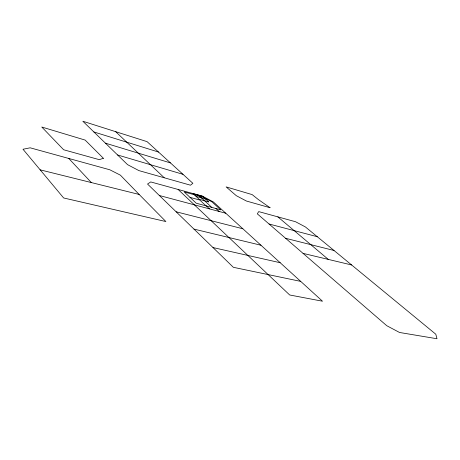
<?xml version="1.0" encoding="UTF-8"?>
<svg xmlns="http://www.w3.org/2000/svg" width="460" height="460" viewBox="0 0 460 460"><rect width="100%" height="100%" fill="white"/><g stroke="black" fill="none" stroke-linecap="round" stroke-linejoin="round"><path stroke-width="0.69" d="M300.696 281.388L233.352 267.306L147.539 184.04L150.73 181.936L202.365 196.127L213.348 201.928L322.506 301.219L289.679 294.981L178.118 189.468M213.003 247.555L280.192 262.735M303.054 253.374L351.624 264.971L435.804 334.224L437 338.75L399.516 332.476L386.756 325.703L257.307 213.848L258.704 211.606L295.516 221.726L305.423 226.958L351.624 264.971M193.993 229.109L260.964 245.243M40.083 169.826L139.15 194.453L165.882 221.553L63.635 197.967L23 149.253L30.164 147.809L109.808 169.78L120.365 175.145L139.15 194.453M285.602 238.297L334.035 250.493M176.134 211.784L242.863 228.775M269.065 224.003L317.302 236.722M159.35 195.5L225.791 213.239M189.992 197.357L199.749 200.025L206.028 205.856M196.098 196.437L205.626 199.071M164.255 177.778L190.486 185.196L192.872 183.304L147.085 141.651L82.846 121.25L127.552 164.64L138.891 170.602L164.255 177.778L115.615 131.629M117.582 154.968L182.988 174.317M105.432 143.175L170.459 162.915M93.869 131.957L158.51 152.041M277.846 216.867L328.198 259.325M215.93 208.518L219.138 211.468M199.692 196.242L211.813 207.414M206.333 205.936L209.524 208.897M68.718 158.389L91.413 182.643M103.391 158.292L99.234 159.649L63.658 149.764L41.774 127.023L85.152 140.087L103.391 158.292M220.679 209.8L196.224 203.216L184.242 191.946L203.107 197.19L212.002 201.882L220.679 209.8M208.725 201.911L199.174 199.295L193.056 193.614L202.561 196.259L208.725 201.911M270.02 207.707L246.41 201.026L236.296 195.69L226.124 186.898L252.16 194.609L258.33 199.531L270.02 207.707"/></g></svg>
